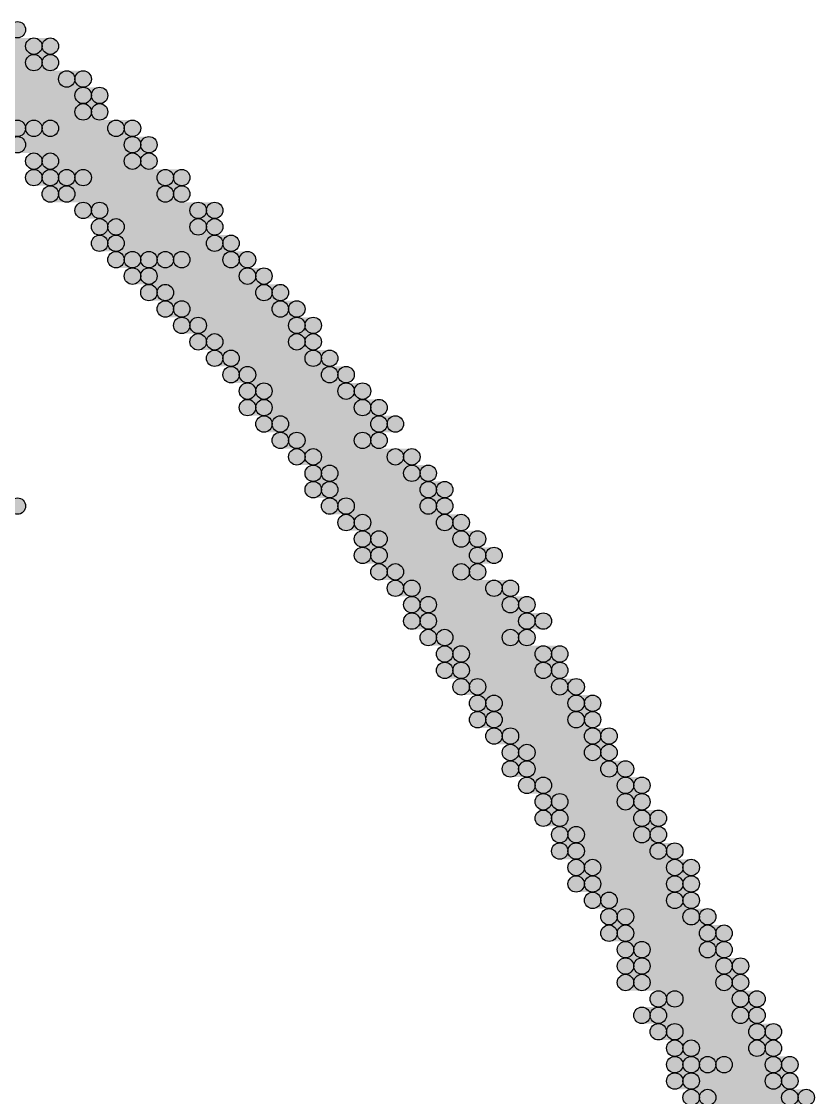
# Model space of a CAD drawing. Header units: millimetres. Extents: x 0 to 137, y 0 to 37.
# Drawn here: x 133.915 to 135.141, y 7.798 to 9.462 of the extents above; entities that cross this region are included whole.
import ezdxf

# ---------------------------------------------------------------- set-up
doc = ezdxf.new("R2010")
doc.units = ezdxf.units.MM
doc.layers.add('TopLayer', color=1, linetype='Continuous')
doc.layers.add('TopSolder', color=216, linetype='Continuous')

msp = doc.modelspace()

# ---------------------------------------------------------------- hatches: boundary and pattern name
at = {"layer": 'TopLayer'}
h = msp.add_hatch(color=1, dxfattribs=at)
edge = h.paths.add_edge_path()
edge.add_arc((133.9088, 9.4488), 0.0127, 0, 360)
for points in [[(133.7564, 9.4107), (133.7564, 9.4361), (133.9596, 9.4361), (133.9596, 9.4107)], [(133.8072, 9.3853), (133.8072, 9.4107), (133.9596, 9.4107), (133.9596, 9.3853)], [(133.8072, 9.3599), (133.8072, 9.3853), (134.0104, 9.3853), (134.0104, 9.3599)], [(133.8326, 9.3345), (133.8326, 9.3599), (134.0358, 9.3599), (134.0358, 9.3345)], [(133.858, 9.3091), (133.858, 9.3345), (134.0358, 9.3345), (134.0358, 9.3091)], [(133.8834, 9.2837), (133.8834, 9.3091), (133.9342, 9.3091), (133.9342, 9.2837)], [(133.9596, 9.2837), (133.9596, 9.3091), (134.0866, 9.3091), (134.0866, 9.2837)], [(133.9088, 9.2583), (133.9088, 9.2837), (134.112, 9.2837), (134.112, 9.2583)], [(133.9596, 9.2329), (133.9596, 9.2583), (134.112, 9.2583), (134.112, 9.2329)], [(133.9596, 9.2075), (133.9596, 9.2329), (133.985, 9.2329), (133.985, 9.2075)], [(134.0104, 9.2075), (134.0104, 9.2329), (134.1628, 9.2329), (134.1628, 9.2075)], [(133.985, 9.1821), (133.985, 9.2075), (134.1628, 9.2075), (134.1628, 9.1821)], [(134.0358, 9.1567), (134.0358, 9.1821), (134.2136, 9.1821), (134.2136, 9.1567)], [(134.0612, 9.1313), (134.0612, 9.1567), (134.2136, 9.1567), (134.2136, 9.1313)], [(134.0612, 9.1059), (134.0612, 9.1313), (134.239, 9.1313), (134.239, 9.1059)], [(134.0866, 9.0805), (134.0866, 9.1059), (134.1374, 9.1059), (134.1374, 9.0805)], [(134.1628, 9.0805), (134.1628, 9.1059), (134.2644, 9.1059), (134.2644, 9.0805)], [(134.112, 9.0551), (134.112, 9.0805), (134.2898, 9.0805), (134.2898, 9.0551)], [(134.1374, 9.0297), (134.1374, 9.0551), (134.3152, 9.0551), (134.3152, 9.0297)], [(134.1628, 9.0043), (134.1628, 9.0297), (134.3406, 9.0297), (134.3406, 9.0043)], [(134.1882, 8.9789), (134.1882, 9.0043), (134.366, 9.0043), (134.366, 8.9789)], [(134.2136, 8.9535), (134.2136, 8.9789), (134.366, 8.9789), (134.366, 8.9535)], [(134.239, 8.9281), (134.239, 8.9535), (134.3914, 8.9535), (134.3914, 8.9281)], [(134.2644, 8.9027), (134.2644, 8.9281), (134.4168, 8.9281), (134.4168, 8.9027)], [(134.2898, 8.8773), (134.2898, 8.9027), (134.4422, 8.9027), (134.4422, 8.8773)], [(134.2898, 8.8519), (134.2898, 8.8773), (134.4676, 8.8773), (134.4676, 8.8519)], [(134.3152, 8.8265), (134.3152, 8.8519), (134.493, 8.8519), (134.493, 8.8265)], [(134.3406, 8.8011), (134.3406, 8.8265), (134.4676, 8.8265), (134.4676, 8.8011)], [(134.366, 8.7757), (134.366, 8.8011), (134.5184, 8.8011), (134.5184, 8.7757)], [(134.3914, 8.7503), (134.3914, 8.7757), (134.5438, 8.7757), (134.5438, 8.7503)], [(134.3914, 8.7249), (134.3914, 8.7503), (134.5692, 8.7503), (134.5692, 8.7249)], [(134.4168, 8.6995), (134.4168, 8.7249), (134.5692, 8.7249), (134.5692, 8.6995)], [(134.4422, 8.6741), (134.4422, 8.6995), (134.5946, 8.6995), (134.5946, 8.6741)], [(134.4676, 8.6487), (134.4676, 8.6741), (134.62, 8.6741), (134.62, 8.6487)], [(134.4676, 8.6233), (134.4676, 8.6487), (134.6454, 8.6487), (134.6454, 8.6233)], [(134.493, 8.5979), (134.493, 8.6233), (134.62, 8.6233), (134.62, 8.5979)], [(134.5184, 8.5725), (134.5184, 8.5979), (134.6708, 8.5979), (134.6708, 8.5725)], [(134.5438, 8.5471), (134.5438, 8.5725), (134.6962, 8.5725), (134.6962, 8.5471)], [(134.5438, 8.5217), (134.5438, 8.5471), (134.7216, 8.5471), (134.7216, 8.5217)], [(134.5692, 8.4963), (134.5692, 8.5217), (134.6962, 8.5217), (134.6962, 8.4963)], [(134.5946, 8.4709), (134.5946, 8.4963), (134.747, 8.4963), (134.747, 8.4709)], [(134.5946, 8.4455), (134.5946, 8.4709), (134.747, 8.4709), (134.747, 8.4455)], [(134.62, 8.4201), (134.62, 8.4455), (134.7724, 8.4455), (134.7724, 8.4201)], [(134.6454, 8.3947), (134.6454, 8.4201), (134.7978, 8.4201), (134.7978, 8.3947)], [(134.6454, 8.3693), (134.6454, 8.3947), (134.7978, 8.3947), (134.7978, 8.3693)], [(134.6708, 8.3439), (134.6708, 8.3693), (134.8232, 8.3693), (134.8232, 8.3439)], [(134.6962, 8.3185), (134.6962, 8.3439), (134.8232, 8.3439), (134.8232, 8.3185)], [(134.6962, 8.2931), (134.6962, 8.3185), (134.8486, 8.3185), (134.8486, 8.2931)], [(134.7216, 8.2677), (134.7216, 8.2931), (134.874, 8.2931), (134.874, 8.2677)], [(134.747, 8.2423), (134.747, 8.2677), (134.874, 8.2677), (134.874, 8.2423)], [(134.747, 8.2169), (134.747, 8.2423), (134.8994, 8.2423), (134.8994, 8.2169)], [(134.7724, 8.1915), (134.7724, 8.2169), (134.8994, 8.2169), (134.8994, 8.1915)], [(134.7724, 8.1661), (134.7724, 8.1915), (134.9248, 8.1915), (134.9248, 8.1661)], [(134.7978, 8.1407), (134.7978, 8.1661), (134.9502, 8.1661), (134.9502, 8.1407)], [(134.7978, 8.1153), (134.7978, 8.1407), (134.9502, 8.1407), (134.9502, 8.1153)], [(134.8232, 8.0899), (134.8232, 8.1153), (134.9502, 8.1153), (134.9502, 8.0899)], [(134.8486, 8.0645), (134.8486, 8.0899), (134.9756, 8.0899), (134.9756, 8.0645)], [(134.8486, 8.0391), (134.8486, 8.0645), (135.001, 8.0645), (135.001, 8.0391)], [(134.874, 8.0137), (134.874, 8.0391), (135.001, 8.0391), (135.001, 8.0137)], [(134.874, 7.9883), (134.874, 8.0137), (135.0264, 8.0137), (135.0264, 7.9883)], [(134.874, 7.9629), (134.874, 7.9883), (135.0264, 7.9883), (135.0264, 7.9629)], [(134.9248, 7.9375), (134.9248, 7.9629), (135.0518, 7.9629), (135.0518, 7.9375)], [(134.8994, 7.9121), (134.8994, 7.9375), (135.0518, 7.9375), (135.0518, 7.9121)], [(134.9248, 7.8867), (134.9248, 7.9121), (135.0772, 7.9121), (135.0772, 7.8867)], [(134.9502, 7.8613), (134.9502, 7.8867), (135.0772, 7.8867), (135.0772, 7.8613)], [(134.9502, 7.8359), (134.9502, 7.8613), (134.9756, 7.8613), (134.9756, 7.8359)], [(135.001, 7.8359), (135.001, 7.8613), (135.1026, 7.8613), (135.1026, 7.8359)], [(134.9502, 7.8105), (134.9502, 7.8359), (135.1026, 7.8359), (135.1026, 7.8105)], [(134.9756, 7.7851), (134.9756, 7.8105), (135.128, 7.8105), (135.128, 7.7851)]]:
    msp.add_hatch(color=1, dxfattribs=at).paths.add_polyline_path(points)
h = msp.add_hatch(color=1, dxfattribs=at)
edge = h.paths.add_edge_path()
edge.add_arc((133.9596, 9.4234), 0.0127, 0, 360)
h = msp.add_hatch(color=1, dxfattribs=at)
edge = h.paths.add_edge_path()
edge.add_arc((133.9596, 9.398), 0.0127, 0, 360)
h = msp.add_hatch(color=1, dxfattribs=at)
edge = h.paths.add_edge_path()
edge.add_arc((134.0104, 9.3726), 0.0127, 0, 360)
h = msp.add_hatch(color=1, dxfattribs=at)
edge = h.paths.add_edge_path()
edge.add_arc((134.0358, 9.3472), 0.0127, 0, 360)
h = msp.add_hatch(color=1, dxfattribs=at)
edge = h.paths.add_edge_path()
edge.add_arc((134.0358, 9.3218), 0.0127, 0, 360)
h = msp.add_hatch(color=1, dxfattribs=at)
edge = h.paths.add_edge_path()
edge.add_arc((133.9342, 9.2964), 0.0127, 0, 360)
h = msp.add_hatch(color=1, dxfattribs=at)
edge = h.paths.add_edge_path()
edge.add_arc((133.9596, 9.2964), 0.0127, 0, 360)
h = msp.add_hatch(color=1, dxfattribs=at)
edge = h.paths.add_edge_path()
edge.add_arc((134.0866, 9.2964), 0.0127, 0, 360)
h = msp.add_hatch(color=1, dxfattribs=at)
edge = h.paths.add_edge_path()
edge.add_arc((133.9088, 9.271), 0.0127, 0, 360)
h = msp.add_hatch(color=1, dxfattribs=at)
edge = h.paths.add_edge_path()
edge.add_arc((134.112, 9.271), 0.0127, 0, 360)
h = msp.add_hatch(color=1, dxfattribs=at)
edge = h.paths.add_edge_path()
edge.add_arc((133.9596, 9.2456), 0.0127, 0, 360)
h = msp.add_hatch(color=1, dxfattribs=at)
edge = h.paths.add_edge_path()
edge.add_arc((134.112, 9.2456), 0.0127, 0, 360)
h = msp.add_hatch(color=1, dxfattribs=at)
edge = h.paths.add_edge_path()
edge.add_arc((133.9596, 9.2202), 0.0127, 0, 360)
h = msp.add_hatch(color=1, dxfattribs=at)
edge = h.paths.add_edge_path()
edge.add_arc((133.985, 9.2202), 0.0127, 0, 360)
h = msp.add_hatch(color=1, dxfattribs=at)
edge = h.paths.add_edge_path()
edge.add_arc((134.0104, 9.2202), 0.0127, 0, 360)
h = msp.add_hatch(color=1, dxfattribs=at)
edge = h.paths.add_edge_path()
edge.add_arc((134.1628, 9.2202), 0.0127, 0, 360)
h = msp.add_hatch(color=1, dxfattribs=at)
edge = h.paths.add_edge_path()
edge.add_arc((133.985, 9.1948), 0.0127, 0, 360)
h = msp.add_hatch(color=1, dxfattribs=at)
edge = h.paths.add_edge_path()
edge.add_arc((134.1628, 9.1948), 0.0127, 0, 360)
h = msp.add_hatch(color=1, dxfattribs=at)
edge = h.paths.add_edge_path()
edge.add_arc((134.0358, 9.1694), 0.0127, 0, 360)
h = msp.add_hatch(color=1, dxfattribs=at)
edge = h.paths.add_edge_path()
edge.add_arc((134.2136, 9.1694), 0.0127, 0, 360)
h = msp.add_hatch(color=1, dxfattribs=at)
edge = h.paths.add_edge_path()
edge.add_arc((134.0612, 9.144), 0.0127, 0, 360)
h = msp.add_hatch(color=1, dxfattribs=at)
edge = h.paths.add_edge_path()
edge.add_arc((134.2136, 9.144), 0.0127, 0, 360)
h = msp.add_hatch(color=1, dxfattribs=at)
edge = h.paths.add_edge_path()
edge.add_arc((134.0612, 9.1186), 0.0127, 0, 360)
h = msp.add_hatch(color=1, dxfattribs=at)
edge = h.paths.add_edge_path()
edge.add_arc((134.239, 9.1186), 0.0127, 0, 360)
h = msp.add_hatch(color=1, dxfattribs=at)
edge = h.paths.add_edge_path()
edge.add_arc((134.0866, 9.0932), 0.0127, 0, 360)
h = msp.add_hatch(color=1, dxfattribs=at)
edge = h.paths.add_edge_path()
edge.add_arc((134.1374, 9.0932), 0.0127, 0, 360)
h = msp.add_hatch(color=1, dxfattribs=at)
edge = h.paths.add_edge_path()
edge.add_arc((134.1628, 9.0932), 0.0127, 0, 360)
h = msp.add_hatch(color=1, dxfattribs=at)
edge = h.paths.add_edge_path()
edge.add_arc((134.2644, 9.0932), 0.0127, 0, 360)
h = msp.add_hatch(color=1, dxfattribs=at)
edge = h.paths.add_edge_path()
edge.add_arc((134.112, 9.0678), 0.0127, 0, 360)
h = msp.add_hatch(color=1, dxfattribs=at)
edge = h.paths.add_edge_path()
edge.add_arc((134.2898, 9.0678), 0.0127, 0, 360)
h = msp.add_hatch(color=1, dxfattribs=at)
edge = h.paths.add_edge_path()
edge.add_arc((134.1374, 9.0424), 0.0127, 0, 360)
h = msp.add_hatch(color=1, dxfattribs=at)
edge = h.paths.add_edge_path()
edge.add_arc((134.3152, 9.0424), 0.0127, 0, 360)
h = msp.add_hatch(color=1, dxfattribs=at)
edge = h.paths.add_edge_path()
edge.add_arc((134.1628, 9.017), 0.0127, 0, 360)
h = msp.add_hatch(color=1, dxfattribs=at)
edge = h.paths.add_edge_path()
edge.add_arc((134.3406, 9.017), 0.0127, 0, 360)
h = msp.add_hatch(color=1, dxfattribs=at)
edge = h.paths.add_edge_path()
edge.add_arc((134.1882, 8.9916), 0.0127, 0, 360)
h = msp.add_hatch(color=1, dxfattribs=at)
edge = h.paths.add_edge_path()
edge.add_arc((134.366, 8.9916), 0.0127, 0, 360)
h = msp.add_hatch(color=1, dxfattribs=at)
edge = h.paths.add_edge_path()
edge.add_arc((134.2136, 8.9662), 0.0127, 0, 360)
h = msp.add_hatch(color=1, dxfattribs=at)
edge = h.paths.add_edge_path()
edge.add_arc((134.366, 8.9662), 0.0127, 0, 360)
h = msp.add_hatch(color=1, dxfattribs=at)
edge = h.paths.add_edge_path()
edge.add_arc((134.239, 8.9408), 0.0127, 0, 360)
h = msp.add_hatch(color=1, dxfattribs=at)
edge = h.paths.add_edge_path()
edge.add_arc((134.3914, 8.9408), 0.0127, 0, 360)
h = msp.add_hatch(color=1, dxfattribs=at)
edge = h.paths.add_edge_path()
edge.add_arc((134.2644, 8.9154), 0.0127, 0, 360)
h = msp.add_hatch(color=1, dxfattribs=at)
edge = h.paths.add_edge_path()
edge.add_arc((134.4168, 8.9154), 0.0127, 0, 360)
h = msp.add_hatch(color=1, dxfattribs=at)
edge = h.paths.add_edge_path()
edge.add_arc((134.2898, 8.89), 0.0127, 0, 360)
h = msp.add_hatch(color=1, dxfattribs=at)
edge = h.paths.add_edge_path()
edge.add_arc((134.4422, 8.89), 0.0127, 0, 360)
h = msp.add_hatch(color=1, dxfattribs=at)
edge = h.paths.add_edge_path()
edge.add_arc((134.2898, 8.8646), 0.0127, 0, 360)
h = msp.add_hatch(color=1, dxfattribs=at)
edge = h.paths.add_edge_path()
edge.add_arc((134.4676, 8.8646), 0.0127, 0, 360)
h = msp.add_hatch(color=1, dxfattribs=at)
edge = h.paths.add_edge_path()
edge.add_arc((134.3152, 8.8392), 0.0127, 0, 360)
h = msp.add_hatch(color=1, dxfattribs=at)
edge = h.paths.add_edge_path()
edge.add_arc((134.493, 8.8392), 0.0127, 0, 360)
h = msp.add_hatch(color=1, dxfattribs=at)
edge = h.paths.add_edge_path()
edge.add_arc((134.3406, 8.8138), 0.0127, 0, 360)
h = msp.add_hatch(color=1, dxfattribs=at)
edge = h.paths.add_edge_path()
edge.add_arc((134.4676, 8.8138), 0.0127, 0, 360)
h = msp.add_hatch(color=1, dxfattribs=at)
edge = h.paths.add_edge_path()
edge.add_arc((134.366, 8.7884), 0.0127, 0, 360)
h = msp.add_hatch(color=1, dxfattribs=at)
edge = h.paths.add_edge_path()
edge.add_arc((134.5184, 8.7884), 0.0127, 0, 360)
h = msp.add_hatch(color=1, dxfattribs=at)
edge = h.paths.add_edge_path()
edge.add_arc((134.3914, 8.763), 0.0127, 0, 360)
h = msp.add_hatch(color=1, dxfattribs=at)
edge = h.paths.add_edge_path()
edge.add_arc((134.5438, 8.763), 0.0127, 0, 360)
h = msp.add_hatch(color=1, dxfattribs=at)
edge = h.paths.add_edge_path()
edge.add_arc((134.3914, 8.7376), 0.0127, 0, 360)
h = msp.add_hatch(color=1, dxfattribs=at)
edge = h.paths.add_edge_path()
edge.add_arc((134.5692, 8.7376), 0.0127, 0, 360)
h = msp.add_hatch(color=1, dxfattribs=at)
edge = h.paths.add_edge_path()
edge.add_arc((133.9088, 8.7122), 0.0127, 0, 360)
h = msp.add_hatch(color=1, dxfattribs=at)
edge = h.paths.add_edge_path()
edge.add_arc((134.4168, 8.7122), 0.0127, 0, 360)
h = msp.add_hatch(color=1, dxfattribs=at)
edge = h.paths.add_edge_path()
edge.add_arc((134.5692, 8.7122), 0.0127, 0, 360)
h = msp.add_hatch(color=1, dxfattribs=at)
edge = h.paths.add_edge_path()
edge.add_arc((134.4422, 8.6868), 0.0127, 0, 360)
h = msp.add_hatch(color=1, dxfattribs=at)
edge = h.paths.add_edge_path()
edge.add_arc((134.5946, 8.6868), 0.0127, 0, 360)
h = msp.add_hatch(color=1, dxfattribs=at)
edge = h.paths.add_edge_path()
edge.add_arc((134.4676, 8.6614), 0.0127, 0, 360)
h = msp.add_hatch(color=1, dxfattribs=at)
edge = h.paths.add_edge_path()
edge.add_arc((134.62, 8.6614), 0.0127, 0, 360)
h = msp.add_hatch(color=1, dxfattribs=at)
edge = h.paths.add_edge_path()
edge.add_arc((134.4676, 8.636), 0.0127, 0, 360)
h = msp.add_hatch(color=1, dxfattribs=at)
edge = h.paths.add_edge_path()
edge.add_arc((134.6454, 8.636), 0.0127, 0, 360)
h = msp.add_hatch(color=1, dxfattribs=at)
edge = h.paths.add_edge_path()
edge.add_arc((134.493, 8.6106), 0.0127, 0, 360)
h = msp.add_hatch(color=1, dxfattribs=at)
edge = h.paths.add_edge_path()
edge.add_arc((134.62, 8.6106), 0.0127, 0, 360)
h = msp.add_hatch(color=1, dxfattribs=at)
edge = h.paths.add_edge_path()
edge.add_arc((134.5184, 8.5852), 0.0127, 0, 360)
h = msp.add_hatch(color=1, dxfattribs=at)
edge = h.paths.add_edge_path()
edge.add_arc((134.6708, 8.5852), 0.0127, 0, 360)
h = msp.add_hatch(color=1, dxfattribs=at)
edge = h.paths.add_edge_path()
edge.add_arc((134.5438, 8.5598), 0.0127, 0, 360)
h = msp.add_hatch(color=1, dxfattribs=at)
edge = h.paths.add_edge_path()
edge.add_arc((134.6962, 8.5598), 0.0127, 0, 360)
h = msp.add_hatch(color=1, dxfattribs=at)
edge = h.paths.add_edge_path()
edge.add_arc((134.5438, 8.5344), 0.0127, 0, 360)
h = msp.add_hatch(color=1, dxfattribs=at)
edge = h.paths.add_edge_path()
edge.add_arc((134.7216, 8.5344), 0.0127, 0, 360)
h = msp.add_hatch(color=1, dxfattribs=at)
edge = h.paths.add_edge_path()
edge.add_arc((134.5692, 8.509), 0.0127, 0, 360)
h = msp.add_hatch(color=1, dxfattribs=at)
edge = h.paths.add_edge_path()
edge.add_arc((134.6962, 8.509), 0.0127, 0, 360)
h = msp.add_hatch(color=1, dxfattribs=at)
edge = h.paths.add_edge_path()
edge.add_arc((134.5946, 8.4836), 0.0127, 0, 360)
h = msp.add_hatch(color=1, dxfattribs=at)
edge = h.paths.add_edge_path()
edge.add_arc((134.747, 8.4836), 0.0127, 0, 360)
h = msp.add_hatch(color=1, dxfattribs=at)
edge = h.paths.add_edge_path()
edge.add_arc((134.5946, 8.4582), 0.0127, 0, 360)
h = msp.add_hatch(color=1, dxfattribs=at)
edge = h.paths.add_edge_path()
edge.add_arc((134.747, 8.4582), 0.0127, 0, 360)
h = msp.add_hatch(color=1, dxfattribs=at)
edge = h.paths.add_edge_path()
edge.add_arc((134.62, 8.4328), 0.0127, 0, 360)
h = msp.add_hatch(color=1, dxfattribs=at)
edge = h.paths.add_edge_path()
edge.add_arc((134.7724, 8.4328), 0.0127, 0, 360)
h = msp.add_hatch(color=1, dxfattribs=at)
edge = h.paths.add_edge_path()
edge.add_arc((134.6454, 8.4074), 0.0127, 0, 360)
h = msp.add_hatch(color=1, dxfattribs=at)
edge = h.paths.add_edge_path()
edge.add_arc((134.7978, 8.4074), 0.0127, 0, 360)
h = msp.add_hatch(color=1, dxfattribs=at)
edge = h.paths.add_edge_path()
edge.add_arc((134.6454, 8.382), 0.0127, 0, 360)
h = msp.add_hatch(color=1, dxfattribs=at)
edge = h.paths.add_edge_path()
edge.add_arc((134.7978, 8.382), 0.0127, 0, 360)
h = msp.add_hatch(color=1, dxfattribs=at)
edge = h.paths.add_edge_path()
edge.add_arc((134.6708, 8.3566), 0.0127, 0, 360)
h = msp.add_hatch(color=1, dxfattribs=at)
edge = h.paths.add_edge_path()
edge.add_arc((134.8232, 8.3566), 0.0127, 0, 360)
h = msp.add_hatch(color=1, dxfattribs=at)
edge = h.paths.add_edge_path()
edge.add_arc((134.6962, 8.3312), 0.0127, 0, 360)
h = msp.add_hatch(color=1, dxfattribs=at)
edge = h.paths.add_edge_path()
edge.add_arc((134.8232, 8.3312), 0.0127, 0, 360)
h = msp.add_hatch(color=1, dxfattribs=at)
edge = h.paths.add_edge_path()
edge.add_arc((134.6962, 8.3058), 0.0127, 0, 360)
h = msp.add_hatch(color=1, dxfattribs=at)
edge = h.paths.add_edge_path()
edge.add_arc((134.8486, 8.3058), 0.0127, 0, 360)
h = msp.add_hatch(color=1, dxfattribs=at)
edge = h.paths.add_edge_path()
edge.add_arc((134.7216, 8.2804), 0.0127, 0, 360)
h = msp.add_hatch(color=1, dxfattribs=at)
edge = h.paths.add_edge_path()
edge.add_arc((134.874, 8.2804), 0.0127, 0, 360)
h = msp.add_hatch(color=1, dxfattribs=at)
edge = h.paths.add_edge_path()
edge.add_arc((134.747, 8.255), 0.0127, 0, 360)
h = msp.add_hatch(color=1, dxfattribs=at)
edge = h.paths.add_edge_path()
edge.add_arc((134.874, 8.255), 0.0127, 0, 360)
h = msp.add_hatch(color=1, dxfattribs=at)
edge = h.paths.add_edge_path()
edge.add_arc((134.747, 8.2296), 0.0127, 0, 360)
h = msp.add_hatch(color=1, dxfattribs=at)
edge = h.paths.add_edge_path()
edge.add_arc((134.8994, 8.2296), 0.0127, 0, 360)
h = msp.add_hatch(color=1, dxfattribs=at)
edge = h.paths.add_edge_path()
edge.add_arc((134.7724, 8.2042), 0.0127, 0, 360)
h = msp.add_hatch(color=1, dxfattribs=at)
edge = h.paths.add_edge_path()
edge.add_arc((134.8994, 8.2042), 0.0127, 0, 360)
h = msp.add_hatch(color=1, dxfattribs=at)
edge = h.paths.add_edge_path()
edge.add_arc((134.7724, 8.1788), 0.0127, 0, 360)
h = msp.add_hatch(color=1, dxfattribs=at)
edge = h.paths.add_edge_path()
edge.add_arc((134.9248, 8.1788), 0.0127, 0, 360)
h = msp.add_hatch(color=1, dxfattribs=at)
edge = h.paths.add_edge_path()
edge.add_arc((134.7978, 8.1534), 0.0127, 0, 360)
h = msp.add_hatch(color=1, dxfattribs=at)
edge = h.paths.add_edge_path()
edge.add_arc((134.9502, 8.1534), 0.0127, 0, 360)
h = msp.add_hatch(color=1, dxfattribs=at)
edge = h.paths.add_edge_path()
edge.add_arc((134.7978, 8.128), 0.0127, 0, 360)
h = msp.add_hatch(color=1, dxfattribs=at)
edge = h.paths.add_edge_path()
edge.add_arc((134.9502, 8.128), 0.0127, 0, 360)
h = msp.add_hatch(color=1, dxfattribs=at)
edge = h.paths.add_edge_path()
edge.add_arc((134.8232, 8.1026), 0.0127, 0, 360)
h = msp.add_hatch(color=1, dxfattribs=at)
edge = h.paths.add_edge_path()
edge.add_arc((134.9502, 8.1026), 0.0127, 0, 360)
h = msp.add_hatch(color=1, dxfattribs=at)
edge = h.paths.add_edge_path()
edge.add_arc((134.8486, 8.0772), 0.0127, 0, 360)
h = msp.add_hatch(color=1, dxfattribs=at)
edge = h.paths.add_edge_path()
edge.add_arc((134.9756, 8.0772), 0.0127, 0, 360)
h = msp.add_hatch(color=1, dxfattribs=at)
edge = h.paths.add_edge_path()
edge.add_arc((134.8486, 8.0518), 0.0127, 0, 360)
h = msp.add_hatch(color=1, dxfattribs=at)
edge = h.paths.add_edge_path()
edge.add_arc((135.001, 8.0518), 0.0127, 0, 360)
h = msp.add_hatch(color=1, dxfattribs=at)
edge = h.paths.add_edge_path()
edge.add_arc((134.874, 8.0264), 0.0127, 0, 360)
h = msp.add_hatch(color=1, dxfattribs=at)
edge = h.paths.add_edge_path()
edge.add_arc((135.001, 8.0264), 0.0127, 0, 360)
h = msp.add_hatch(color=1, dxfattribs=at)
edge = h.paths.add_edge_path()
edge.add_arc((134.874, 8.001), 0.0127, 0, 360)
h = msp.add_hatch(color=1, dxfattribs=at)
edge = h.paths.add_edge_path()
edge.add_arc((135.0264, 8.001), 0.0127, 0, 360)
h = msp.add_hatch(color=1, dxfattribs=at)
edge = h.paths.add_edge_path()
edge.add_arc((134.874, 7.9756), 0.0127, 0, 360)
h = msp.add_hatch(color=1, dxfattribs=at)
edge = h.paths.add_edge_path()
edge.add_arc((135.0264, 7.9756), 0.0127, 0, 360)
h = msp.add_hatch(color=1, dxfattribs=at)
edge = h.paths.add_edge_path()
edge.add_arc((134.9248, 7.9502), 0.0127, 0, 360)
h = msp.add_hatch(color=1, dxfattribs=at)
edge = h.paths.add_edge_path()
edge.add_arc((135.0518, 7.9502), 0.0127, 0, 360)
h = msp.add_hatch(color=1, dxfattribs=at)
edge = h.paths.add_edge_path()
edge.add_arc((134.8994, 7.9248), 0.0127, 0, 360)
h = msp.add_hatch(color=1, dxfattribs=at)
edge = h.paths.add_edge_path()
edge.add_arc((135.0518, 7.9248), 0.0127, 0, 360)
h = msp.add_hatch(color=1, dxfattribs=at)
edge = h.paths.add_edge_path()
edge.add_arc((134.9248, 7.8994), 0.0127, 0, 360)
h = msp.add_hatch(color=1, dxfattribs=at)
edge = h.paths.add_edge_path()
edge.add_arc((135.0772, 7.8994), 0.0127, 0, 360)
h = msp.add_hatch(color=1, dxfattribs=at)
edge = h.paths.add_edge_path()
edge.add_arc((134.9502, 7.874), 0.0127, 0, 360)
h = msp.add_hatch(color=1, dxfattribs=at)
edge = h.paths.add_edge_path()
edge.add_arc((135.0772, 7.874), 0.0127, 0, 360)
h = msp.add_hatch(color=1, dxfattribs=at)
edge = h.paths.add_edge_path()
edge.add_arc((134.9502, 7.8486), 0.0127, 0, 360)
h = msp.add_hatch(color=1, dxfattribs=at)
edge = h.paths.add_edge_path()
edge.add_arc((134.9756, 7.8486), 0.0127, 0, 360)
h = msp.add_hatch(color=1, dxfattribs=at)
edge = h.paths.add_edge_path()
edge.add_arc((135.001, 7.8486), 0.0127, 0, 360)
h = msp.add_hatch(color=1, dxfattribs=at)
edge = h.paths.add_edge_path()
edge.add_arc((135.1026, 7.8486), 0.0127, 0, 360)
h = msp.add_hatch(color=1, dxfattribs=at)
edge = h.paths.add_edge_path()
edge.add_arc((134.9502, 7.8232), 0.0127, 0, 360)
h = msp.add_hatch(color=1, dxfattribs=at)
edge = h.paths.add_edge_path()
edge.add_arc((135.1026, 7.8232), 0.0127, 0, 360)
h = msp.add_hatch(color=1, dxfattribs=at)
edge = h.paths.add_edge_path()
edge.add_arc((134.9756, 7.7978), 0.0127, 0, 360)
h = msp.add_hatch(color=1, dxfattribs=at)
edge = h.paths.add_edge_path()
edge.add_arc((135.128, 7.7978), 0.0127, 0, 360)
at = {"layer": 'TopSolder'}
for points in [[(133.731, 9.4107), (133.731, 9.4361), (133.9342, 9.4361), (133.9342, 9.4107)], [(133.7818, 9.3853), (133.7818, 9.4107), (133.9342, 9.4107), (133.9342, 9.3853)], [(133.7818, 9.3599), (133.7818, 9.3853), (133.985, 9.3853), (133.985, 9.3599)], [(133.8072, 9.3345), (133.8072, 9.3599), (134.0104, 9.3599), (134.0104, 9.3345)], [(133.8326, 9.3091), (133.8326, 9.3345), (134.0104, 9.3345), (134.0104, 9.3091)], [(133.9342, 9.2837), (133.9342, 9.3091), (134.0612, 9.3091), (134.0612, 9.2837)], [(133.8834, 9.2583), (133.8834, 9.2837), (134.0866, 9.2837), (134.0866, 9.2583)], [(133.9342, 9.2329), (133.9342, 9.2583), (134.0866, 9.2583), (134.0866, 9.2329)], [(133.9342, 9.2075), (133.9342, 9.2329), (133.9596, 9.2329), (133.9596, 9.2075)], [(133.985, 9.2075), (133.985, 9.2329), (134.1374, 9.2329), (134.1374, 9.2075)], [(133.9596, 9.1821), (133.9596, 9.2075), (134.1374, 9.2075), (134.1374, 9.1821)], [(134.0104, 9.1567), (134.0104, 9.1821), (134.1882, 9.1821), (134.1882, 9.1567)], [(134.0358, 9.1313), (134.0358, 9.1567), (134.1882, 9.1567), (134.1882, 9.1313)], [(134.0358, 9.1059), (134.0358, 9.1313), (134.2136, 9.1313), (134.2136, 9.1059)], [(134.0612, 9.0805), (134.0612, 9.1059), (134.112, 9.1059), (134.112, 9.0805)], [(134.1374, 9.0805), (134.1374, 9.1059), (134.239, 9.1059), (134.239, 9.0805)], [(134.0866, 9.0551), (134.0866, 9.0805), (134.2644, 9.0805), (134.2644, 9.0551)], [(134.112, 9.0297), (134.112, 9.0551), (134.2898, 9.0551), (134.2898, 9.0297)], [(134.1374, 9.0043), (134.1374, 9.0297), (134.3152, 9.0297), (134.3152, 9.0043)], [(134.1628, 8.9789), (134.1628, 9.0043), (134.3406, 9.0043), (134.3406, 8.9789)], [(134.1882, 8.9535), (134.1882, 8.9789), (134.3406, 8.9789), (134.3406, 8.9535)], [(134.2136, 8.9281), (134.2136, 8.9535), (134.366, 8.9535), (134.366, 8.9281)], [(134.239, 8.9027), (134.239, 8.9281), (134.3914, 8.9281), (134.3914, 8.9027)], [(134.2644, 8.8773), (134.2644, 8.9027), (134.4168, 8.9027), (134.4168, 8.8773)], [(134.2644, 8.8519), (134.2644, 8.8773), (134.4422, 8.8773), (134.4422, 8.8519)], [(134.2898, 8.8265), (134.2898, 8.8519), (134.4676, 8.8519), (134.4676, 8.8265)], [(134.3152, 8.8011), (134.3152, 8.8265), (134.4422, 8.8265), (134.4422, 8.8011)], [(134.3406, 8.7757), (134.3406, 8.8011), (134.493, 8.8011), (134.493, 8.7757)], [(134.366, 8.7503), (134.366, 8.7757), (134.5184, 8.7757), (134.5184, 8.7503)], [(134.366, 8.7249), (134.366, 8.7503), (134.5438, 8.7503), (134.5438, 8.7249)], [(134.3914, 8.6995), (134.3914, 8.7249), (134.5438, 8.7249), (134.5438, 8.6995)], [(134.4168, 8.6741), (134.4168, 8.6995), (134.5692, 8.6995), (134.5692, 8.6741)], [(134.4422, 8.6487), (134.4422, 8.6741), (134.5946, 8.6741), (134.5946, 8.6487)], [(134.4422, 8.6233), (134.4422, 8.6487), (134.62, 8.6487), (134.62, 8.6233)], [(134.4676, 8.5979), (134.4676, 8.6233), (134.5946, 8.6233), (134.5946, 8.5979)], [(134.493, 8.5725), (134.493, 8.5979), (134.6454, 8.5979), (134.6454, 8.5725)], [(134.5184, 8.5471), (134.5184, 8.5725), (134.6708, 8.5725), (134.6708, 8.5471)], [(134.5184, 8.5217), (134.5184, 8.5471), (134.6962, 8.5471), (134.6962, 8.5217)], [(134.5438, 8.4963), (134.5438, 8.5217), (134.6708, 8.5217), (134.6708, 8.4963)], [(134.5692, 8.4709), (134.5692, 8.4963), (134.7216, 8.4963), (134.7216, 8.4709)], [(134.5692, 8.4455), (134.5692, 8.4709), (134.7216, 8.4709), (134.7216, 8.4455)], [(134.5946, 8.4201), (134.5946, 8.4455), (134.747, 8.4455), (134.747, 8.4201)], [(134.62, 8.3947), (134.62, 8.4201), (134.7724, 8.4201), (134.7724, 8.3947)], [(134.62, 8.3693), (134.62, 8.3947), (134.7724, 8.3947), (134.7724, 8.3693)], [(134.6454, 8.3439), (134.6454, 8.3693), (134.7978, 8.3693), (134.7978, 8.3439)], [(134.6708, 8.3185), (134.6708, 8.3439), (134.7978, 8.3439), (134.7978, 8.3185)], [(134.6708, 8.2931), (134.6708, 8.3185), (134.8232, 8.3185), (134.8232, 8.2931)], [(134.6962, 8.2677), (134.6962, 8.2931), (134.8486, 8.2931), (134.8486, 8.2677)], [(134.7216, 8.2423), (134.7216, 8.2677), (134.8486, 8.2677), (134.8486, 8.2423)], [(134.7216, 8.2169), (134.7216, 8.2423), (134.874, 8.2423), (134.874, 8.2169)], [(134.747, 8.1915), (134.747, 8.2169), (134.874, 8.2169), (134.874, 8.1915)], [(134.747, 8.1661), (134.747, 8.1915), (134.8994, 8.1915), (134.8994, 8.1661)], [(134.7724, 8.1407), (134.7724, 8.1661), (134.9248, 8.1661), (134.9248, 8.1407)], [(134.7724, 8.1153), (134.7724, 8.1407), (134.9248, 8.1407), (134.9248, 8.1153)], [(134.7978, 8.0899), (134.7978, 8.1153), (134.9248, 8.1153), (134.9248, 8.0899)], [(134.8232, 8.0645), (134.8232, 8.0899), (134.9502, 8.0899), (134.9502, 8.0645)], [(134.8232, 8.0391), (134.8232, 8.0645), (134.9756, 8.0645), (134.9756, 8.0391)], [(134.8486, 8.0137), (134.8486, 8.0391), (134.9756, 8.0391), (134.9756, 8.0137)], [(134.8486, 7.9883), (134.8486, 8.0137), (135.001, 8.0137), (135.001, 7.9883)], [(134.8486, 7.9629), (134.8486, 7.9883), (135.001, 7.9883), (135.001, 7.9629)], [(134.8994, 7.9375), (134.8994, 7.9629), (135.0264, 7.9629), (135.0264, 7.9375)], [(134.874, 7.9121), (134.874, 7.9375), (135.0264, 7.9375), (135.0264, 7.9121)], [(134.8994, 7.8867), (134.8994, 7.9121), (135.0518, 7.9121), (135.0518, 7.8867)], [(134.9248, 7.8613), (134.9248, 7.8867), (135.0518, 7.8867), (135.0518, 7.8613)], [(134.9248, 7.8359), (134.9248, 7.8613), (134.9502, 7.8613), (134.9502, 7.8359)], [(134.9756, 7.8359), (134.9756, 7.8613), (135.0772, 7.8613), (135.0772, 7.8359)], [(134.9248, 7.8105), (134.9248, 7.8359), (135.0772, 7.8359), (135.0772, 7.8105)], [(134.9502, 7.7851), (134.9502, 7.8105), (135.1026, 7.8105), (135.1026, 7.7851)]]:
    msp.add_hatch(color=216, dxfattribs=at).paths.add_polyline_path(points)
h = msp.add_hatch(color=216, dxfattribs=at)
edge = h.paths.add_edge_path()
edge.add_arc((133.9342, 9.4234), 0.0127, 0, 360)
h = msp.add_hatch(color=216, dxfattribs=at)
edge = h.paths.add_edge_path()
edge.add_arc((133.9342, 9.398), 0.0127, 0, 360)
h = msp.add_hatch(color=216, dxfattribs=at)
edge = h.paths.add_edge_path()
edge.add_arc((133.985, 9.3726), 0.0127, 0, 360)
h = msp.add_hatch(color=216, dxfattribs=at)
edge = h.paths.add_edge_path()
edge.add_arc((134.0104, 9.3472), 0.0127, 0, 360)
h = msp.add_hatch(color=216, dxfattribs=at)
edge = h.paths.add_edge_path()
edge.add_arc((134.0104, 9.3218), 0.0127, 0, 360)
h = msp.add_hatch(color=216, dxfattribs=at)
edge = h.paths.add_edge_path()
edge.add_arc((133.9088, 9.2964), 0.0127, 0, 360)
h = msp.add_hatch(color=216, dxfattribs=at)
edge = h.paths.add_edge_path()
edge.add_arc((133.9342, 9.2964), 0.0127, 0, 360)
h = msp.add_hatch(color=216, dxfattribs=at)
edge = h.paths.add_edge_path()
edge.add_arc((134.0612, 9.2964), 0.0127, 0, 360)
h = msp.add_hatch(color=216, dxfattribs=at)
edge = h.paths.add_edge_path()
edge.add_arc((134.0866, 9.271), 0.0127, 0, 360)
h = msp.add_hatch(color=216, dxfattribs=at)
edge = h.paths.add_edge_path()
edge.add_arc((133.9342, 9.2456), 0.0127, 0, 360)
h = msp.add_hatch(color=216, dxfattribs=at)
edge = h.paths.add_edge_path()
edge.add_arc((134.0866, 9.2456), 0.0127, 0, 360)
h = msp.add_hatch(color=216, dxfattribs=at)
edge = h.paths.add_edge_path()
edge.add_arc((133.9342, 9.2202), 0.0127, 0, 360)
h = msp.add_hatch(color=216, dxfattribs=at)
edge = h.paths.add_edge_path()
edge.add_arc((133.9596, 9.2202), 0.0127, 0, 360)
h = msp.add_hatch(color=216, dxfattribs=at)
edge = h.paths.add_edge_path()
edge.add_arc((133.985, 9.2202), 0.0127, 0, 360)
h = msp.add_hatch(color=216, dxfattribs=at)
edge = h.paths.add_edge_path()
edge.add_arc((134.1374, 9.2202), 0.0127, 0, 360)
h = msp.add_hatch(color=216, dxfattribs=at)
edge = h.paths.add_edge_path()
edge.add_arc((133.9596, 9.1948), 0.0127, 0, 360)
h = msp.add_hatch(color=216, dxfattribs=at)
edge = h.paths.add_edge_path()
edge.add_arc((134.1374, 9.1948), 0.0127, 0, 360)
h = msp.add_hatch(color=216, dxfattribs=at)
edge = h.paths.add_edge_path()
edge.add_arc((134.0104, 9.1694), 0.0127, 0, 360)
h = msp.add_hatch(color=216, dxfattribs=at)
edge = h.paths.add_edge_path()
edge.add_arc((134.1882, 9.1694), 0.0127, 0, 360)
h = msp.add_hatch(color=216, dxfattribs=at)
edge = h.paths.add_edge_path()
edge.add_arc((134.0358, 9.144), 0.0127, 0, 360)
h = msp.add_hatch(color=216, dxfattribs=at)
edge = h.paths.add_edge_path()
edge.add_arc((134.1882, 9.144), 0.0127, 0, 360)
h = msp.add_hatch(color=216, dxfattribs=at)
edge = h.paths.add_edge_path()
edge.add_arc((134.0358, 9.1186), 0.0127, 0, 360)
h = msp.add_hatch(color=216, dxfattribs=at)
edge = h.paths.add_edge_path()
edge.add_arc((134.2136, 9.1186), 0.0127, 0, 360)
h = msp.add_hatch(color=216, dxfattribs=at)
edge = h.paths.add_edge_path()
edge.add_arc((134.0612, 9.0932), 0.0127, 0, 360)
h = msp.add_hatch(color=216, dxfattribs=at)
edge = h.paths.add_edge_path()
edge.add_arc((134.112, 9.0932), 0.0127, 0, 360)
h = msp.add_hatch(color=216, dxfattribs=at)
edge = h.paths.add_edge_path()
edge.add_arc((134.1374, 9.0932), 0.0127, 0, 360)
h = msp.add_hatch(color=216, dxfattribs=at)
edge = h.paths.add_edge_path()
edge.add_arc((134.239, 9.0932), 0.0127, 0, 360)
h = msp.add_hatch(color=216, dxfattribs=at)
edge = h.paths.add_edge_path()
edge.add_arc((134.0866, 9.0678), 0.0127, 0, 360)
h = msp.add_hatch(color=216, dxfattribs=at)
edge = h.paths.add_edge_path()
edge.add_arc((134.2644, 9.0678), 0.0127, 0, 360)
h = msp.add_hatch(color=216, dxfattribs=at)
edge = h.paths.add_edge_path()
edge.add_arc((134.112, 9.0424), 0.0127, 0, 360)
h = msp.add_hatch(color=216, dxfattribs=at)
edge = h.paths.add_edge_path()
edge.add_arc((134.2898, 9.0424), 0.0127, 0, 360)
h = msp.add_hatch(color=216, dxfattribs=at)
edge = h.paths.add_edge_path()
edge.add_arc((134.1374, 9.017), 0.0127, 0, 360)
h = msp.add_hatch(color=216, dxfattribs=at)
edge = h.paths.add_edge_path()
edge.add_arc((134.3152, 9.017), 0.0127, 0, 360)
h = msp.add_hatch(color=216, dxfattribs=at)
edge = h.paths.add_edge_path()
edge.add_arc((134.1628, 8.9916), 0.0127, 0, 360)
h = msp.add_hatch(color=216, dxfattribs=at)
edge = h.paths.add_edge_path()
edge.add_arc((134.3406, 8.9916), 0.0127, 0, 360)
h = msp.add_hatch(color=216, dxfattribs=at)
edge = h.paths.add_edge_path()
edge.add_arc((134.1882, 8.9662), 0.0127, 0, 360)
h = msp.add_hatch(color=216, dxfattribs=at)
edge = h.paths.add_edge_path()
edge.add_arc((134.3406, 8.9662), 0.0127, 0, 360)
h = msp.add_hatch(color=216, dxfattribs=at)
edge = h.paths.add_edge_path()
edge.add_arc((134.2136, 8.9408), 0.0127, 0, 360)
h = msp.add_hatch(color=216, dxfattribs=at)
edge = h.paths.add_edge_path()
edge.add_arc((134.366, 8.9408), 0.0127, 0, 360)
h = msp.add_hatch(color=216, dxfattribs=at)
edge = h.paths.add_edge_path()
edge.add_arc((134.239, 8.9154), 0.0127, 0, 360)
h = msp.add_hatch(color=216, dxfattribs=at)
edge = h.paths.add_edge_path()
edge.add_arc((134.3914, 8.9154), 0.0127, 0, 360)
h = msp.add_hatch(color=216, dxfattribs=at)
edge = h.paths.add_edge_path()
edge.add_arc((134.2644, 8.89), 0.0127, 0, 360)
h = msp.add_hatch(color=216, dxfattribs=at)
edge = h.paths.add_edge_path()
edge.add_arc((134.4168, 8.89), 0.0127, 0, 360)
h = msp.add_hatch(color=216, dxfattribs=at)
edge = h.paths.add_edge_path()
edge.add_arc((134.2644, 8.8646), 0.0127, 0, 360)
h = msp.add_hatch(color=216, dxfattribs=at)
edge = h.paths.add_edge_path()
edge.add_arc((134.4422, 8.8646), 0.0127, 0, 360)
h = msp.add_hatch(color=216, dxfattribs=at)
edge = h.paths.add_edge_path()
edge.add_arc((134.2898, 8.8392), 0.0127, 0, 360)
h = msp.add_hatch(color=216, dxfattribs=at)
edge = h.paths.add_edge_path()
edge.add_arc((134.4676, 8.8392), 0.0127, 0, 360)
h = msp.add_hatch(color=216, dxfattribs=at)
edge = h.paths.add_edge_path()
edge.add_arc((134.3152, 8.8138), 0.0127, 0, 360)
h = msp.add_hatch(color=216, dxfattribs=at)
edge = h.paths.add_edge_path()
edge.add_arc((134.4422, 8.8138), 0.0127, 0, 360)
h = msp.add_hatch(color=216, dxfattribs=at)
edge = h.paths.add_edge_path()
edge.add_arc((134.3406, 8.7884), 0.0127, 0, 360)
h = msp.add_hatch(color=216, dxfattribs=at)
edge = h.paths.add_edge_path()
edge.add_arc((134.493, 8.7884), 0.0127, 0, 360)
h = msp.add_hatch(color=216, dxfattribs=at)
edge = h.paths.add_edge_path()
edge.add_arc((134.366, 8.763), 0.0127, 0, 360)
h = msp.add_hatch(color=216, dxfattribs=at)
edge = h.paths.add_edge_path()
edge.add_arc((134.5184, 8.763), 0.0127, 0, 360)
h = msp.add_hatch(color=216, dxfattribs=at)
edge = h.paths.add_edge_path()
edge.add_arc((134.366, 8.7376), 0.0127, 0, 360)
h = msp.add_hatch(color=216, dxfattribs=at)
edge = h.paths.add_edge_path()
edge.add_arc((134.5438, 8.7376), 0.0127, 0, 360)
h = msp.add_hatch(color=216, dxfattribs=at)
edge = h.paths.add_edge_path()
edge.add_arc((134.3914, 8.7122), 0.0127, 0, 360)
h = msp.add_hatch(color=216, dxfattribs=at)
edge = h.paths.add_edge_path()
edge.add_arc((134.5438, 8.7122), 0.0127, 0, 360)
h = msp.add_hatch(color=216, dxfattribs=at)
edge = h.paths.add_edge_path()
edge.add_arc((134.4168, 8.6868), 0.0127, 0, 360)
h = msp.add_hatch(color=216, dxfattribs=at)
edge = h.paths.add_edge_path()
edge.add_arc((134.5692, 8.6868), 0.0127, 0, 360)
h = msp.add_hatch(color=216, dxfattribs=at)
edge = h.paths.add_edge_path()
edge.add_arc((134.4422, 8.6614), 0.0127, 0, 360)
h = msp.add_hatch(color=216, dxfattribs=at)
edge = h.paths.add_edge_path()
edge.add_arc((134.5946, 8.6614), 0.0127, 0, 360)
h = msp.add_hatch(color=216, dxfattribs=at)
edge = h.paths.add_edge_path()
edge.add_arc((134.4422, 8.636), 0.0127, 0, 360)
h = msp.add_hatch(color=216, dxfattribs=at)
edge = h.paths.add_edge_path()
edge.add_arc((134.62, 8.636), 0.0127, 0, 360)
h = msp.add_hatch(color=216, dxfattribs=at)
edge = h.paths.add_edge_path()
edge.add_arc((134.4676, 8.6106), 0.0127, 0, 360)
h = msp.add_hatch(color=216, dxfattribs=at)
edge = h.paths.add_edge_path()
edge.add_arc((134.5946, 8.6106), 0.0127, 0, 360)
h = msp.add_hatch(color=216, dxfattribs=at)
edge = h.paths.add_edge_path()
edge.add_arc((134.493, 8.5852), 0.0127, 0, 360)
h = msp.add_hatch(color=216, dxfattribs=at)
edge = h.paths.add_edge_path()
edge.add_arc((134.6454, 8.5852), 0.0127, 0, 360)
h = msp.add_hatch(color=216, dxfattribs=at)
edge = h.paths.add_edge_path()
edge.add_arc((134.5184, 8.5598), 0.0127, 0, 360)
h = msp.add_hatch(color=216, dxfattribs=at)
edge = h.paths.add_edge_path()
edge.add_arc((134.6708, 8.5598), 0.0127, 0, 360)
h = msp.add_hatch(color=216, dxfattribs=at)
edge = h.paths.add_edge_path()
edge.add_arc((134.5184, 8.5344), 0.0127, 0, 360)
h = msp.add_hatch(color=216, dxfattribs=at)
edge = h.paths.add_edge_path()
edge.add_arc((134.6962, 8.5344), 0.0127, 0, 360)
h = msp.add_hatch(color=216, dxfattribs=at)
edge = h.paths.add_edge_path()
edge.add_arc((134.5438, 8.509), 0.0127, 0, 360)
h = msp.add_hatch(color=216, dxfattribs=at)
edge = h.paths.add_edge_path()
edge.add_arc((134.6708, 8.509), 0.0127, 0, 360)
h = msp.add_hatch(color=216, dxfattribs=at)
edge = h.paths.add_edge_path()
edge.add_arc((134.5692, 8.4836), 0.0127, 0, 360)
h = msp.add_hatch(color=216, dxfattribs=at)
edge = h.paths.add_edge_path()
edge.add_arc((134.7216, 8.4836), 0.0127, 0, 360)
h = msp.add_hatch(color=216, dxfattribs=at)
edge = h.paths.add_edge_path()
edge.add_arc((134.5692, 8.4582), 0.0127, 0, 360)
h = msp.add_hatch(color=216, dxfattribs=at)
edge = h.paths.add_edge_path()
edge.add_arc((134.7216, 8.4582), 0.0127, 0, 360)
h = msp.add_hatch(color=216, dxfattribs=at)
edge = h.paths.add_edge_path()
edge.add_arc((134.5946, 8.4328), 0.0127, 0, 360)
h = msp.add_hatch(color=216, dxfattribs=at)
edge = h.paths.add_edge_path()
edge.add_arc((134.747, 8.4328), 0.0127, 0, 360)
h = msp.add_hatch(color=216, dxfattribs=at)
edge = h.paths.add_edge_path()
edge.add_arc((134.62, 8.4074), 0.0127, 0, 360)
h = msp.add_hatch(color=216, dxfattribs=at)
edge = h.paths.add_edge_path()
edge.add_arc((134.7724, 8.4074), 0.0127, 0, 360)
h = msp.add_hatch(color=216, dxfattribs=at)
edge = h.paths.add_edge_path()
edge.add_arc((134.62, 8.382), 0.0127, 0, 360)
h = msp.add_hatch(color=216, dxfattribs=at)
edge = h.paths.add_edge_path()
edge.add_arc((134.7724, 8.382), 0.0127, 0, 360)
h = msp.add_hatch(color=216, dxfattribs=at)
edge = h.paths.add_edge_path()
edge.add_arc((134.6454, 8.3566), 0.0127, 0, 360)
h = msp.add_hatch(color=216, dxfattribs=at)
edge = h.paths.add_edge_path()
edge.add_arc((134.7978, 8.3566), 0.0127, 0, 360)
h = msp.add_hatch(color=216, dxfattribs=at)
edge = h.paths.add_edge_path()
edge.add_arc((134.6708, 8.3312), 0.0127, 0, 360)
h = msp.add_hatch(color=216, dxfattribs=at)
edge = h.paths.add_edge_path()
edge.add_arc((134.7978, 8.3312), 0.0127, 0, 360)
h = msp.add_hatch(color=216, dxfattribs=at)
edge = h.paths.add_edge_path()
edge.add_arc((134.6708, 8.3058), 0.0127, 0, 360)
h = msp.add_hatch(color=216, dxfattribs=at)
edge = h.paths.add_edge_path()
edge.add_arc((134.8232, 8.3058), 0.0127, 0, 360)
h = msp.add_hatch(color=216, dxfattribs=at)
edge = h.paths.add_edge_path()
edge.add_arc((134.6962, 8.2804), 0.0127, 0, 360)
h = msp.add_hatch(color=216, dxfattribs=at)
edge = h.paths.add_edge_path()
edge.add_arc((134.8486, 8.2804), 0.0127, 0, 360)
h = msp.add_hatch(color=216, dxfattribs=at)
edge = h.paths.add_edge_path()
edge.add_arc((134.7216, 8.255), 0.0127, 0, 360)
h = msp.add_hatch(color=216, dxfattribs=at)
edge = h.paths.add_edge_path()
edge.add_arc((134.8486, 8.255), 0.0127, 0, 360)
h = msp.add_hatch(color=216, dxfattribs=at)
edge = h.paths.add_edge_path()
edge.add_arc((134.7216, 8.2296), 0.0127, 0, 360)
h = msp.add_hatch(color=216, dxfattribs=at)
edge = h.paths.add_edge_path()
edge.add_arc((134.874, 8.2296), 0.0127, 0, 360)
h = msp.add_hatch(color=216, dxfattribs=at)
edge = h.paths.add_edge_path()
edge.add_arc((134.747, 8.2042), 0.0127, 0, 360)
h = msp.add_hatch(color=216, dxfattribs=at)
edge = h.paths.add_edge_path()
edge.add_arc((134.874, 8.2042), 0.0127, 0, 360)
h = msp.add_hatch(color=216, dxfattribs=at)
edge = h.paths.add_edge_path()
edge.add_arc((134.747, 8.1788), 0.0127, 0, 360)
h = msp.add_hatch(color=216, dxfattribs=at)
edge = h.paths.add_edge_path()
edge.add_arc((134.8994, 8.1788), 0.0127, 0, 360)
h = msp.add_hatch(color=216, dxfattribs=at)
edge = h.paths.add_edge_path()
edge.add_arc((134.7724, 8.1534), 0.0127, 0, 360)
h = msp.add_hatch(color=216, dxfattribs=at)
edge = h.paths.add_edge_path()
edge.add_arc((134.9248, 8.1534), 0.0127, 0, 360)
h = msp.add_hatch(color=216, dxfattribs=at)
edge = h.paths.add_edge_path()
edge.add_arc((134.7724, 8.128), 0.0127, 0, 360)
h = msp.add_hatch(color=216, dxfattribs=at)
edge = h.paths.add_edge_path()
edge.add_arc((134.9248, 8.128), 0.0127, 0, 360)
h = msp.add_hatch(color=216, dxfattribs=at)
edge = h.paths.add_edge_path()
edge.add_arc((134.7978, 8.1026), 0.0127, 0, 360)
h = msp.add_hatch(color=216, dxfattribs=at)
edge = h.paths.add_edge_path()
edge.add_arc((134.9248, 8.1026), 0.0127, 0, 360)
h = msp.add_hatch(color=216, dxfattribs=at)
edge = h.paths.add_edge_path()
edge.add_arc((134.8232, 8.0772), 0.0127, 0, 360)
h = msp.add_hatch(color=216, dxfattribs=at)
edge = h.paths.add_edge_path()
edge.add_arc((134.9502, 8.0772), 0.0127, 0, 360)
h = msp.add_hatch(color=216, dxfattribs=at)
edge = h.paths.add_edge_path()
edge.add_arc((134.8232, 8.0518), 0.0127, 0, 360)
h = msp.add_hatch(color=216, dxfattribs=at)
edge = h.paths.add_edge_path()
edge.add_arc((134.9756, 8.0518), 0.0127, 0, 360)
h = msp.add_hatch(color=216, dxfattribs=at)
edge = h.paths.add_edge_path()
edge.add_arc((134.8486, 8.0264), 0.0127, 0, 360)
h = msp.add_hatch(color=216, dxfattribs=at)
edge = h.paths.add_edge_path()
edge.add_arc((134.9756, 8.0264), 0.0127, 0, 360)
h = msp.add_hatch(color=216, dxfattribs=at)
edge = h.paths.add_edge_path()
edge.add_arc((134.8486, 8.001), 0.0127, 0, 360)
h = msp.add_hatch(color=216, dxfattribs=at)
edge = h.paths.add_edge_path()
edge.add_arc((135.001, 8.001), 0.0127, 0, 360)
h = msp.add_hatch(color=216, dxfattribs=at)
edge = h.paths.add_edge_path()
edge.add_arc((134.8486, 7.9756), 0.0127, 0, 360)
h = msp.add_hatch(color=216, dxfattribs=at)
edge = h.paths.add_edge_path()
edge.add_arc((135.001, 7.9756), 0.0127, 0, 360)
h = msp.add_hatch(color=216, dxfattribs=at)
edge = h.paths.add_edge_path()
edge.add_arc((134.8994, 7.9502), 0.0127, 0, 360)
h = msp.add_hatch(color=216, dxfattribs=at)
edge = h.paths.add_edge_path()
edge.add_arc((135.0264, 7.9502), 0.0127, 0, 360)
h = msp.add_hatch(color=216, dxfattribs=at)
edge = h.paths.add_edge_path()
edge.add_arc((134.874, 7.9248), 0.0127, 0, 360)
h = msp.add_hatch(color=216, dxfattribs=at)
edge = h.paths.add_edge_path()
edge.add_arc((135.0264, 7.9248), 0.0127, 0, 360)
h = msp.add_hatch(color=216, dxfattribs=at)
edge = h.paths.add_edge_path()
edge.add_arc((134.8994, 7.8994), 0.0127, 0, 360)
h = msp.add_hatch(color=216, dxfattribs=at)
edge = h.paths.add_edge_path()
edge.add_arc((135.0518, 7.8994), 0.0127, 0, 360)
h = msp.add_hatch(color=216, dxfattribs=at)
edge = h.paths.add_edge_path()
edge.add_arc((134.9248, 7.874), 0.0127, 0, 360)
h = msp.add_hatch(color=216, dxfattribs=at)
edge = h.paths.add_edge_path()
edge.add_arc((135.0518, 7.874), 0.0127, 0, 360)
h = msp.add_hatch(color=216, dxfattribs=at)
edge = h.paths.add_edge_path()
edge.add_arc((134.9248, 7.8486), 0.0127, 0, 360)
h = msp.add_hatch(color=216, dxfattribs=at)
edge = h.paths.add_edge_path()
edge.add_arc((134.9502, 7.8486), 0.0127, 0, 360)
h = msp.add_hatch(color=216, dxfattribs=at)
edge = h.paths.add_edge_path()
edge.add_arc((134.9756, 7.8486), 0.0127, 0, 360)
h = msp.add_hatch(color=216, dxfattribs=at)
edge = h.paths.add_edge_path()
edge.add_arc((135.0772, 7.8486), 0.0127, 0, 360)
h = msp.add_hatch(color=216, dxfattribs=at)
edge = h.paths.add_edge_path()
edge.add_arc((134.9248, 7.8232), 0.0127, 0, 360)
h = msp.add_hatch(color=216, dxfattribs=at)
edge = h.paths.add_edge_path()
edge.add_arc((135.0772, 7.8232), 0.0127, 0, 360)
h = msp.add_hatch(color=216, dxfattribs=at)
edge = h.paths.add_edge_path()
edge.add_arc((134.9502, 7.7978), 0.0127, 0, 360)
h = msp.add_hatch(color=216, dxfattribs=at)
edge = h.paths.add_edge_path()
edge.add_arc((135.1026, 7.7978), 0.0127, 0, 360)

# ---------------------------------------------------------------- linework, layer by layer
at = {"layer": 'TopLayer'}
for centre in [(133.9088, 9.4488), (133.9596, 9.4234), (133.9596, 9.398), (134.0104, 9.3726), (134.0358, 9.3472), (134.0358, 9.3218), (133.9342, 9.2964), (133.9596, 9.2964), (134.0866, 9.2964), (133.9088, 9.271), (134.112, 9.271), (133.9596, 9.2456), (134.112, 9.2456), (133.9596, 9.2202), (133.985, 9.2202), (134.0104, 9.2202), (134.1628, 9.2202), (133.985, 9.1948), (134.1628, 9.1948), (134.0358, 9.1694), (134.2136, 9.1694), (134.0612, 9.144), (134.2136, 9.144), (134.0612, 9.1186), (134.239, 9.1186), (134.0866, 9.0932), (134.1374, 9.0932), (134.1628, 9.0932), (134.2644, 9.0932), (134.112, 9.0678), (134.2898, 9.0678), (134.1374, 9.0424), (134.3152, 9.0424), (134.1628, 9.017), (134.3406, 9.017), (134.1882, 8.9916), (134.366, 8.9916), (134.2136, 8.9662), (134.366, 8.9662), (134.239, 8.9408), (134.3914, 8.9408), (134.2644, 8.9154), (134.4168, 8.9154), (134.2898, 8.89), (134.4422, 8.89), (134.2898, 8.8646), (134.4676, 8.8646), (134.3152, 8.8392), (134.493, 8.8392), (134.3406, 8.8138), (134.4676, 8.8138), (134.366, 8.7884), (134.5184, 8.7884), (134.3914, 8.763), (134.5438, 8.763), (134.3914, 8.7376), (134.5692, 8.7376), (133.9088, 8.7122), (134.4168, 8.7122), (134.5692, 8.7122), (134.4422, 8.6868), (134.5946, 8.6868), (134.4676, 8.6614), (134.62, 8.6614), (134.4676, 8.636), (134.6454, 8.636), (134.493, 8.6106), (134.62, 8.6106), (134.5184, 8.5852), (134.6708, 8.5852), (134.5438, 8.5598), (134.6962, 8.5598), (134.5438, 8.5344), (134.7216, 8.5344), (134.5692, 8.509), (134.6962, 8.509), (134.5946, 8.4836), (134.747, 8.4836), (134.5946, 8.4582), (134.747, 8.4582), (134.62, 8.4328), (134.7724, 8.4328), (134.6454, 8.4074), (134.7978, 8.4074), (134.6454, 8.382), (134.7978, 8.382), (134.6708, 8.3566), (134.8232, 8.3566), (134.6962, 8.3312), (134.8232, 8.3312), (134.6962, 8.3058), (134.8486, 8.3058), (134.7216, 8.2804), (134.874, 8.2804), (134.747, 8.255), (134.874, 8.255), (134.747, 8.2296), (134.8994, 8.2296), (134.7724, 8.2042), (134.8994, 8.2042), (134.7724, 8.1788), (134.9248, 8.1788), (134.7978, 8.1534), (134.9502, 8.1534), (134.7978, 8.128), (134.9502, 8.128), (134.8232, 8.1026), (134.9502, 8.1026), (134.8486, 8.0772), (134.9756, 8.0772), (134.8486, 8.0518), (135.001, 8.0518), (134.874, 8.0264), (135.001, 8.0264), (134.874, 8.001), (135.0264, 8.001), (134.874, 7.9756), (135.0264, 7.9756), (134.9248, 7.9502), (135.0518, 7.9502), (134.8994, 7.9248), (135.0518, 7.9248), (134.9248, 7.8994), (135.0772, 7.8994), (134.9502, 7.874), (135.0772, 7.874), (134.9502, 7.8486), (134.9756, 7.8486), (135.001, 7.8486), (135.1026, 7.8486), (134.9502, 7.8232), (135.1026, 7.8232), (134.9756, 7.7978), (135.128, 7.7978)]:
    msp.add_circle(centre, 0.0127, dxfattribs=at)
at = {"layer": 'TopSolder'}
for centre in [(133.9342, 9.4234), (133.9342, 9.398), (133.985, 9.3726), (134.0104, 9.3472), (134.0104, 9.3218), (133.9088, 9.2964), (133.9342, 9.2964), (134.0612, 9.2964), (134.0866, 9.271), (133.9342, 9.2456), (134.0866, 9.2456), (133.9342, 9.2202), (133.9596, 9.2202), (133.985, 9.2202), (134.1374, 9.2202), (133.9596, 9.1948), (134.1374, 9.1948), (134.0104, 9.1694), (134.1882, 9.1694), (134.0358, 9.144), (134.1882, 9.144), (134.0358, 9.1186), (134.2136, 9.1186), (134.0612, 9.0932), (134.112, 9.0932), (134.1374, 9.0932), (134.239, 9.0932), (134.0866, 9.0678), (134.2644, 9.0678), (134.112, 9.0424), (134.2898, 9.0424), (134.1374, 9.017), (134.3152, 9.017), (134.1628, 8.9916), (134.3406, 8.9916), (134.1882, 8.9662), (134.3406, 8.9662), (134.2136, 8.9408), (134.366, 8.9408), (134.239, 8.9154), (134.3914, 8.9154), (134.2644, 8.89), (134.4168, 8.89), (134.2644, 8.8646), (134.4422, 8.8646), (134.2898, 8.8392), (134.4676, 8.8392), (134.3152, 8.8138), (134.4422, 8.8138), (134.3406, 8.7884), (134.493, 8.7884), (134.366, 8.763), (134.5184, 8.763), (134.366, 8.7376), (134.5438, 8.7376), (134.3914, 8.7122), (134.5438, 8.7122), (134.4168, 8.6868), (134.5692, 8.6868), (134.4422, 8.6614), (134.5946, 8.6614), (134.4422, 8.636), (134.62, 8.636), (134.4676, 8.6106), (134.5946, 8.6106), (134.493, 8.5852), (134.6454, 8.5852), (134.5184, 8.5598), (134.6708, 8.5598), (134.5184, 8.5344), (134.6962, 8.5344), (134.5438, 8.509), (134.6708, 8.509), (134.5692, 8.4836), (134.7216, 8.4836), (134.5692, 8.4582), (134.7216, 8.4582), (134.5946, 8.4328), (134.747, 8.4328), (134.62, 8.4074), (134.7724, 8.4074), (134.62, 8.382), (134.7724, 8.382), (134.6454, 8.3566), (134.7978, 8.3566), (134.6708, 8.3312), (134.7978, 8.3312), (134.6708, 8.3058), (134.8232, 8.3058), (134.6962, 8.2804), (134.8486, 8.2804), (134.7216, 8.255), (134.8486, 8.255), (134.7216, 8.2296), (134.874, 8.2296), (134.747, 8.2042), (134.874, 8.2042), (134.747, 8.1788), (134.8994, 8.1788), (134.7724, 8.1534), (134.9248, 8.1534), (134.7724, 8.128), (134.9248, 8.128), (134.7978, 8.1026), (134.9248, 8.1026), (134.8232, 8.0772), (134.9502, 8.0772), (134.8232, 8.0518), (134.9756, 8.0518), (134.8486, 8.0264), (134.9756, 8.0264), (134.8486, 8.001), (135.001, 8.001), (134.8486, 7.9756), (135.001, 7.9756), (134.8994, 7.9502), (135.0264, 7.9502), (134.874, 7.9248), (135.0264, 7.9248), (134.8994, 7.8994), (135.0518, 7.8994), (134.9248, 7.874), (135.0518, 7.874), (134.9248, 7.8486), (134.9502, 7.8486), (134.9756, 7.8486), (135.0772, 7.8486), (134.9248, 7.8232), (135.0772, 7.8232), (134.9502, 7.7978), (135.1026, 7.7978)]:
    msp.add_circle(centre, 0.0127, dxfattribs=at)

doc.saveas('drawing.dxf')
